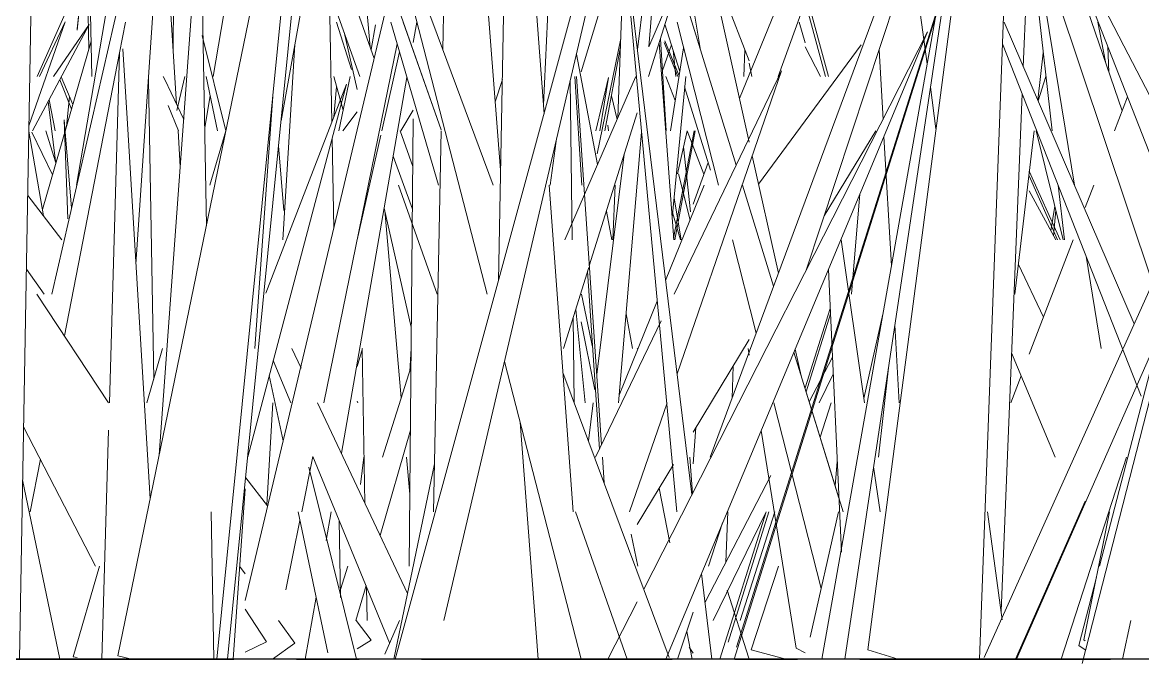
# Model space of a CAD drawing. Header units: millimetres. Extents: x -10020 to 20888, y -4665 to 12339.
# Drawn here: x 2995.9 to 3052.7, y 3047.8 to 3080.3 of the extents above; entities that cross this region are included whole.
import ezdxf

# ---------------------------------------------------------------- set-up
doc = ezdxf.new("R2010")
doc.units = ezdxf.units.MM
doc.linetypes.add('Grid Line 1_2_', pattern=[22.225, 12.7, -3.175, 3.175, -3.175])
doc.layers.add('G-IMPT', color=8, linetype='Continuous', lineweight=9)

# ---------------------------------------------------------------- blocks, each defined once
blk = doc.blocks.new('Grass Array - 25_dwg-V38-West')
at = {"layer": 'G-IMPT'}
for p, q in [((2995.76, 3048), (2996.959, 3115.713)), ((3005.587, 3077.552), (3011.833, 3114.87)), ((3038.775, 3048.485), (3046.737, 3109.353)), ((3017.22, 3078.924), (3017.729, 3104.261)), ((2998.646, 3072.034), (3004.061, 3103.561)), ((3014.81, 3048), (3028.866, 3099.498)), ((3022.326, 3076.107), (3023.403, 3099.374)), ((3020.046, 3067.182), (3020.666, 3098.763)), ((3032.003, 3048), (3047.7, 3098.076)), ((3046.322, 3098.292), (3044.434, 3048)), ((2997.397, 3066.516), (3004.188, 3095.977)), ((3000.748, 3048.164), (3010.485, 3095.502)), ((3010.974, 3094.887), (3006.313, 3048)), ((3018.498, 3094.293), (3020.156, 3072.8)), ((3030.27, 3078.978), (3027.845, 3094.106)), ((3003.614, 3093.035), (3003.553, 3078.764)), ((3027.669, 3079.061), (3028.885, 3093.245)), ((3028.734, 3092.35), (3032.764, 3074.222)), ((3003.239, 3091.347), (3001.668, 3068.025)), ((3032.273, 3076.43), (3038.444, 3091.615)), ((3017.138, 3074.84), (3011.45, 3091.012)), ((3011.666, 3090.033), (3009.028, 3075.307)), ((3026.739, 3090.405), (3017.278, 3049.962)), ((3026.093, 3075.447), (3026.653, 3089.933)), ((3021.339, 3089.569), (3022.359, 3075.657)), ((3032.1, 3073.053), (3027.083, 3089.298)), ((3044.948, 3089.343), (3032.113, 3048.62)), ((3030.775, 3058.239), (3041.978, 3088.408)), ((3030.775, 3058.239), (3041.978, 3088.408)), ((3003.716, 3076.152), (3002.994, 3087.714)), ((3042.255, 3087.706), (3035.65, 3067.723)), ((3048.12, 3074.793), (3046.627, 3088.063)), ((3016.717, 3080.273), (3014.146, 3087.178)), ((3019.468, 3066.516), (3014.146, 3087.178)), ((3002.847, 3058.367), (3004.943, 3087.064)), ((3005.063, 3080.078), (3004.943, 3087.064)), ((3009.636, 3086.944), (3005.771, 3048)), ((3032.1, 3073.053), (3028.091, 3086.033)), ((3013.545, 3079.043), (3012.945, 3085.829)), ((3036.446, 3048), (3043.102, 3085.639)), ((3047.028, 3085.558), (3053.216, 3067.078)), ((3051.756, 3079.112), (3048.336, 3085.724)), ((3053.706, 3072.034), (3048.336, 3085.724)), ((3026.468, 3085.161), (3024.243, 3077.782)), ((3027.168, 3078.303), (3026.336, 3085.105)), ((3029.088, 3055.48), (3026.336, 3085.105)), ((3027.092, 3078.921), (3027.89, 3085.291)), ((3037.004, 3085.262), (3034.232, 3077.552)), ((3046.661, 3078.044), (3046.952, 3085.178)), ((3048.436, 3085.209), (3051.675, 3075.816)), ((3010.631, 3084.256), (3013.017, 3077.552)), ((2999.313, 3083.67), (2999.426, 3077.552)), ((2996.656, 3077.552), (2999.105, 3083.07)), ((2999.185, 3083.07), (2999.279, 3078.944)), ((3007.201, 3050.975), (3014.845, 3083.07)), ((3027.661, 3077.552), (3029.349, 3082.943)), ((3027.669, 3079.061), (3029.349, 3082.943)), ((3032.764, 3078.337), (3030.933, 3083.07)), ((3042.845, 3083.01), (3037.608, 3048)), ((3041.786, 3078.195), (3041.128, 3083.07)), ((2998.68, 3079.971), (2998.889, 3081.894)), ((2998.68, 3079.901), (2998.889, 3081.894)), ((3011.471, 3081.897), (3011.595, 3075.236)), ((3036.785, 3077.552), (3035.686, 3081.597)), ((3036.785, 3077.552), (3035.686, 3081.597)), ((3012.82, 3081.084), (3013.749, 3078.469)), ((3035.604, 3081.358), (3036.625, 3077.552)), ((2996.239, 3075.048), (2998.078, 3080.318)), ((2996.774, 3077.552), (2998.078, 3080.318)), ((3000.825, 3078.744), (3001.132, 3080.311)), ((3011.833, 3080.311), (3012.603, 3077.898)), ((3014.584, 3080.311), (3017.009, 3072.034)), ((3017.138, 3074.84), (3015.214, 3080.311)), ((3015.902, 3080.311), (3015.722, 3079.281)), ((3029.102, 3080.311), (3031.208, 3072.034)), ((3035.604, 3079.261), (3035.297, 3080.311)), ((3052.287, 3065.012), (3045.682, 3080.311)), ((3047.817, 3080.807), (3049.256, 3072.034)), ((3050.432, 3080.311), (3050.821, 3078.292)), ((2996.424, 3074.793), (2999.29, 3080.191)), ((2997.482, 3077.552), (2999.29, 3080.191)), ((3005.063, 3080.078), (3005.236, 3069.981)), ((3012.882, 3076.889), (3012.221, 3079.789)), ((3013.808, 3080.177), (3013.59, 3078.917)), ((3016.717, 3080.273), (3019.786, 3072.034)), ((3027.413, 3051.554), (3041.806, 3079.806)), ((3029.241, 3077.798), (3028.492, 3080.205)), ((3029.241, 3077.798), (3028.492, 3080.205)), ((3039.404, 3074.049), (3041.806, 3079.806)), ((2996.925, 3070.799), (2999.393, 3079.339)), ((3006.219, 3074.793), (3005.021, 3079.632)), ((3009.116, 3069.275), (3009.72, 3079.174)), ((3011.196, 3060.998), (3014.908, 3079.204)), ((3025.047, 3073.632), (3026.249, 3079.475)), ((3028.193, 3079.252), (3028.933, 3069.275)), ((3028.545, 3074.793), (3028.26, 3079.464)), ((3028.358, 3077.846), (3028.821, 3079.147)), ((3029.149, 3077.552), (3028.458, 3079.276)), ((3028.488, 3079.356), (3029.207, 3077.578)), ((3038.444, 3079.161), (3033.237, 3072.091)), ((3045.605, 3079.203), (3052.644, 3061.339)), ((3000.825, 3078.744), (2998.037, 3064.393)), ((3000.317, 3060.998), (3000.825, 3078.744)), ((3001.238, 3075.15), (3001.008, 3078.959)), ((3014.129, 3074.793), (3015.028, 3078.796)), ((3023.998, 3078.689), (3025.068, 3073.088)), ((3025.448, 3074.793), (3026.233, 3079.061)), ((3028.766, 3074.793), (3029.433, 3079.01)), ((3029.047, 3077.552), (3028.904, 3078.882)), ((3029.047, 3077.552), (3028.904, 3078.882)), ((3032.547, 3078.899), (3032.496, 3077.552)), ((3035.604, 3079.053), (3036.383, 3077.552)), ((3039.344, 3078.9), (3039.547, 3075.371)), ((3047.394, 3076.346), (3047.676, 3078.744)), ((3051.003, 3077.765), (3050.947, 3079.068)), ((3051.756, 3079.112), (3055.118, 3072.612)), ((3027.168, 3078.303), (3029.854, 3056.346)), ((3032.891, 3077.552), (3032.764, 3078.231)), ((2997.876, 3077.529), (2998.465, 3076.129)), ((3003.124, 3077.405), (3003.054, 3077.552)), ((3003.744, 3075.827), (3004.148, 3077.552)), ((3005.219, 3077.552), (3005.802, 3074.793)), ((3011.697, 3077.552), (3012.175, 3075.842)), ((3011.957, 3074.793), (3012.531, 3077.552)), ((3015.409, 3077.494), (3012.081, 3058.448)), ((3024.283, 3072.034), (3023.918, 3077.552)), ((3023.998, 3077.552), (3025.272, 3058.874)), ((3024.985, 3074.793), (3025.63, 3077.499)), ((3025.189, 3074.793), (3025.63, 3077.499)), ((3027.009, 3077.552), (3026.689, 3076.819)), ((3028.536, 3077.552), (3029.01, 3076.336)), ((3028.952, 3066.516), (3034.4, 3077.83)), ((3029.495, 3077.03), (3029.546, 3077.552)), ((3032.508, 3072.34), (3034.4, 3077.83)), ((3047.801, 3077.552), (3047.41, 3076.308)), ((2997.801, 3077.388), (2998.397, 3075.893)), ((3002.299, 3077.395), (3002.57, 3062.209)), ((3004.088, 3075.364), (3003.124, 3077.405)), ((3007.334, 3058.268), (3012.338, 3077.163)), ((3010.358, 3072.031), (3012.338, 3077.163)), ((3011.695, 3075.496), (3011.844, 3077.026)), ((3019.889, 3076.266), (3020.246, 3077.392)), ((3023.682, 3077.339), (3023.785, 3069.275)), ((3029.495, 3077.03), (3028.851, 3070.376)), ((3030.797, 3072.8), (3029.48, 3077.03)), ((3030.797, 3072.8), (3029.48, 3077.03)), ((3042.231, 3074.901), (3041.947, 3077.003)), ((2997.578, 3074.793), (2997.263, 3076.374)), ((2998.141, 3075.007), (2998.304, 3076.512)), ((3005.151, 3074.948), (3005.424, 3076.582)), ((3008.604, 3076.549), (3007.703, 3063.757)), ((3026.689, 3076.819), (3023.412, 3069.275)), ((3026.059, 3075.368), (3025.775, 3076.574)), ((3045.534, 3050.434), (3046.605, 3076.666)), ((3051.945, 3076.524), (3051.285, 3074.793)), ((2997.598, 3073.126), (2997.212, 3076.277)), ((3003.822, 3074.793), (3003.293, 3076.075)), ((3012.163, 3074.793), (3012.882, 3075.758)), ((3015.722, 3075.841), (3015.104, 3074.793)), ((2998.211, 3070.334), (2998.02, 3075.355)), ((2998.401, 3070.872), (2998.02, 3075.355)), ((3015.52, 3052.721), (3015.722, 3075.41)), ((3024.653, 3067.943), (3027.083, 3075.705)), ((2996.98, 3070.481), (2996.234, 3074.769)), ((2997.436, 3072.568), (2996.39, 3074.73)), ((2997.436, 3072.568), (2996.39, 3074.73)), ((2997.585, 3073.227), (2997.092, 3074.793)), ((3001.238, 3075.15), (3002.387, 3056.13)), ((3003.914, 3072.979), (3003.801, 3074.793)), ((3005.421, 3072.034), (3006.222, 3074.793)), ((3015.056, 3074.793), (3015.7, 3072.98)), ((3016.748, 3055.48), (3017.137, 3074.793)), ((3025.589, 3075.077), (3025.631, 3074.793)), ((3027.3, 3074.731), (3026.129, 3060.998)), ((3028.927, 3069.357), (3029.969, 3074.793)), ((3030.028, 3074.793), (3028.984, 3069.275)), ((3029.13, 3072.612), (3029.609, 3074.793)), ((3029.612, 3074.793), (3030.466, 3072.602)), ((3036.56, 3070.476), (3039.175, 3074.793)), ((3046.238, 3066.516), (3047.211, 3074.793)), ((3048.684, 3069.275), (3047.308, 3074.793)), ((3009.161, 3070.761), (3008.901, 3074.034)), ((3011.61, 3074.415), (3011.695, 3069.843)), ((3012.89, 3069.275), (3014.078, 3074.568)), ((3022.966, 3074.275), (3022.669, 3072.034)), ((3039.404, 3074.049), (3028.532, 3048)), ((3039.597, 3074.511), (3039.974, 3067.948)), ((3015.681, 3070.827), (3014.712, 3073.501)), ((3025.029, 3062.432), (3026.428, 3073.613)), ((3029.789, 3070.69), (3029.432, 3073.987)), ((3032.918, 3073.529), (3034.241, 3067.574)), ((3029.923, 3071.071), (3030.675, 3073.192)), ((3032.508, 3072.34), (3029.105, 3062.467)), ((3029.173, 3072.612), (3029.767, 3070.264)), ((3048.533, 3069.275), (3046.965, 3072.752)), ((3046.965, 3072.514), (3048.4, 3069.275)), ((3010.358, 3072.031), (3008.249, 3066.559)), ((3014.98, 3072.034), (3016.943, 3066.516)), ((3022.624, 3072.034), (3023.838, 3055.48)), ((3025.854, 3069.275), (3025.961, 3072.034)), ((3028.525, 3067.209), (3030.486, 3072.034)), ((3033.996, 3066.912), (3032.414, 3072.034)), ((3033.996, 3066.912), (3032.414, 3072.034)), ((3046.965, 3071.755), (3048.303, 3069.275)), ((3048.741, 3069.275), (3048.431, 3072.031)), ((3050.233, 3072.034), (3049.804, 3070.908)), ((2996.177, 3071.521), (2997.912, 3069.275)), ((3029.31, 3069.275), (3028.949, 3071.383)), ((3037.948, 3066.516), (3038.379, 3071.593)), ((3015.628, 3064.839), (3014.253, 3070.874)), ((3015.12, 3061.253), (3014.279, 3070.759)), ((3025.522, 3070.717), (3025.797, 3069.275)), ((3029.273, 3069.275), (3028.878, 3070.648)), ((3029.273, 3069.275), (3028.878, 3070.648)), ((3048.261, 3070.972), (3048.057, 3069.731)), ((3048.195, 3069.476), (3048.312, 3070.764)), ((3051.723, 3063.757), (3055.047, 3071.152)), ((3031.911, 3069.275), (3033.115, 3064.542)), ((3037.426, 3069.275), (3038.607, 3060.998)), ((3049.181, 3069.275), (3046.965, 3063.466)), ((3050.517, 3052.721), (3054.82, 3069.275)), ((3049.845, 3068.444), (3050.613, 3063.757)), ((2996.111, 3067.784), (2997.02, 3066.516)), ((3023.343, 3063.757), (3024.627, 3067.859)), ((3047.685, 3065.352), (3046.414, 3068.008)), ((3025.167, 3058.657), (3024.571, 3067.68)), ((3037.44, 3053.429), (3036.777, 3067.756)), ((2996.633, 3066.516), (3000.281, 3060.998)), ((3024.833, 3063.757), (3024.261, 3066.516)), ((3026.163, 3061.398), (3028.096, 3066.154)), ((3049.649, 3047.779), (3054.434, 3066.516)), ((3024.438, 3060.998), (3023.964, 3065.741)), ((3026.515, 3065.52), (3026.851, 3063.757)), ((3036.869, 3065.777), (3035.604, 3061.765)), ((3035.648, 3061.56), (3036.881, 3065.513)), ((3023.835, 3065.327), (3023.889, 3061.015)), ((3024.243, 3065.115), (3024.933, 3061.665)), ((3024.966, 3058.239), (3028.3, 3065.163)), ((3039.54, 3065.495), (3038.576, 3061.215)), ((3040.145, 3064.96), (3040.373, 3060.998)), ((3029.923, 3059.519), (3032.764, 3064.208)), ((3002.219, 3060.998), (3003.019, 3063.757)), ((3010.041, 3062.765), (3009.572, 3063.757)), ((3013.151, 3063.757), (3012.882, 3062.85)), ((3013.133, 3063.757), (3013.278, 3055.915)), ((3015.547, 3062.597), (3015.618, 3063.757)), ((3027.1, 3063.757), (3027.083, 3063.735)), ((3032.764, 3063.418), (3032.709, 3063.757)), ((3037.313, 3056.169), (3035.029, 3063.567)), ((3037.526, 3055.48), (3035.029, 3063.567)), ((3035.096, 3063.728), (3035.398, 3062.369)), ((3036.982, 3063.32), (3035.804, 3061.054)), ((3044.683, 3048.095), (3051.706, 3063.72)), ((3046.069, 3063.535), (3048.278, 3058.239)), ((3046.309, 3048), (3053.251, 3063.757)), ((3009.515, 3060.998), (3008.627, 3063.15)), ((3014.163, 3058.239), (3015.61, 3062.794)), ((3024.238, 3048), (3020.35, 3063.093)), ((3031.95, 3062.865), (3031.89, 3061.242)), ((3039.316, 3058.239), (3039.817, 3062.769)), ((3008.426, 3062.391), (3009.128, 3059.068)), ((3023.32, 3062.544), (3028.706, 3048.08)), ((3036.312, 3060.998), (3037.022, 3062.456)), ((3046.551, 3062.379), (3046.025, 3060.998)), ((3008.295, 3055.834), (3008.611, 3060.998)), ((3015.439, 3051.341), (3010.876, 3060.998)), ((3012.919, 3060.998), (3012.882, 3061.09)), ((3024.61, 3059.08), (3024.85, 3060.998)), ((3028.599, 3060.998), (3026.697, 3055.48)), ((3034.017, 3060.998), (3036.411, 3051.594)), ((3036.918, 3060.998), (3036.357, 3059.265)), ((3021.142, 3060.019), (3022.069, 3048)), ((2999.621, 3052.721), (2995.969, 3059.787)), ((2999.944, 3048), (3000.277, 3059.622)), ((3015.582, 3059.613), (3014.055, 3054.27)), ((3029.923, 3057.91), (3030.06, 3059.744)), ((3035.145, 3048.562), (3033.375, 3059.604)), ((2996.821, 3058.138), (2996.305, 3055.48)), ((3010.64, 3058.272), (3010.072, 3055.48)), ((3010.64, 3058.272), (3014.531, 3048.826)), ((3013.229, 3058.239), (3013.055, 3056.854)), ((3015.553, 3056.367), (3015.387, 3058.239)), ((3025.315, 3058.239), (3025.403, 3056.949)), ((3029.751, 3058.239), (3029.886, 3056.41)), ((3051.886, 3058.239), (3048.574, 3048)), ((3012.847, 3048), (3010.437, 3057.741)), ((3014.747, 3048), (3016.797, 3057.905)), ((3027.083, 3054.829), (3028.928, 3057.875)), ((3037.122, 3056.789), (3037.227, 3058.029)), ((3039.069, 3057.764), (3039.395, 3055.48)), ((2995.922, 3057.105), (2997.799, 3048)), ((3007.24, 3057.2), (3008.343, 3055.772)), ((3033.863, 3057.318), (3030.522, 3050.889)), ((3007.201, 3056.643), (3006.592, 3048)), ((3028.204, 3056.68), (3028.733, 3053.91)), ((3049.804, 3056.015), (3046.264, 3048)), ((3005.484, 3055.48), (3005.613, 3048)), ((3009.887, 3055.48), (3011.399, 3048.331)), ((3011.562, 3055.48), (3011.306, 3054.015)), ((3026.578, 3048), (3023.947, 3055.48)), ((3030.934, 3049.962), (3033.623, 3055.48)), ((3033.623, 3055.48), (3031.265, 3048)), ((3031.676, 3055.48), (3031.581, 3052.926)), ((3031.693, 3048.872), (3033.753, 3055.48)), ((3032.312, 3049.962), (3034.057, 3055.48)), ((3037.285, 3055.48), (3035.855, 3049.124)), ((3045.593, 3050.001), (3044.853, 3055.48)), ((3051.035, 3055.48), (3049.736, 3048.988)), ((3009.981, 3055.035), (3009.268, 3051.527)), ((3011.97, 3055.043), (3012.043, 3051.123)), ((3031.416, 3054.91), (3030.692, 3052.721)), ((3027.119, 3052.721), (3026.785, 3054.337)), ((2998.485, 3048.13), (2999.817, 3052.721)), ((3006.917, 3052.721), (3007.201, 3052.326)), ((3012.035, 3051.539), (3012.411, 3052.721)), ((3034.24, 3052.721), (3032.866, 3048.473)), ((3030.344, 3052.342), (3030.875, 3048)), ((3049.473, 3048.704), (3050.371, 3052.158)), ((3013.332, 3051.738), (3012.824, 3049.962)), ((3013.356, 3051.678), (3013.388, 3049.962)), ((3031.653, 3051.499), (3032.75, 3048.051)), ((3010.804, 3051.144), (3010.255, 3048)), ((3025.602, 3048), (3027.083, 3050.908)), ((3007.201, 3050.532), (3008.289, 3048.886)), ((3029.923, 3050.395), (3029.132, 3048)), ((3008.897, 3049.962), (3009.723, 3048.811)), ((3012.832, 3049.962), (3013.598, 3048.971)), ((3015.024, 3049.962), (3014.287, 3048.264)), ((3052.114, 3049.962), (3051.697, 3048)), ((3029.595, 3049.4), (3029.862, 3048)), ((3007.201, 3048.364), (3008.289, 3048.886)), ((3008.584, 3048), (3009.723, 3048.811)), ((3012.882, 3048.522), (3013.598, 3048.971)), ((3029.726, 3048.612), (3029.923, 3048.309)), ((3034.626, 3048), (3032.866, 3048.473)), ((3035.145, 3048.562), (3035.604, 3048.327)), ((3038.775, 3048.485), (3040.312, 3048)), ((3049.473, 3048.704), (3049.804, 3048.477)), ((3049.804, 3048.938), (3049.736, 3048.988)), ((2998.485, 3048.13), (2998.68, 3048.092)), ((3000.748, 3048.164), (3001.52, 3047.987))]:
    blk.add_line(p, q, dxfattribs=at)
blk = doc.blocks.new('Grass Array - Grass Array-V40-West')
blk.add_blockref('Grass Array - 25_dwg-V38-West', (0, 0))

msp = doc.modelspace()

# ---------------------------------------------------------------- linework, layer by layer
msp.add_line((4710.823, 3048), (-7496.271, 3048))
at = {"linetype": 'Grid Line 1_2_'}
msp.add_line((-7496.271, 3048), (19186.713, 3048), dxfattribs=at)

# ---------------------------------------------------------------- block references
msp.add_blockref('Grass Array - Grass Array-V40-West', (0, 0))

doc.saveas('drawing.dxf')
